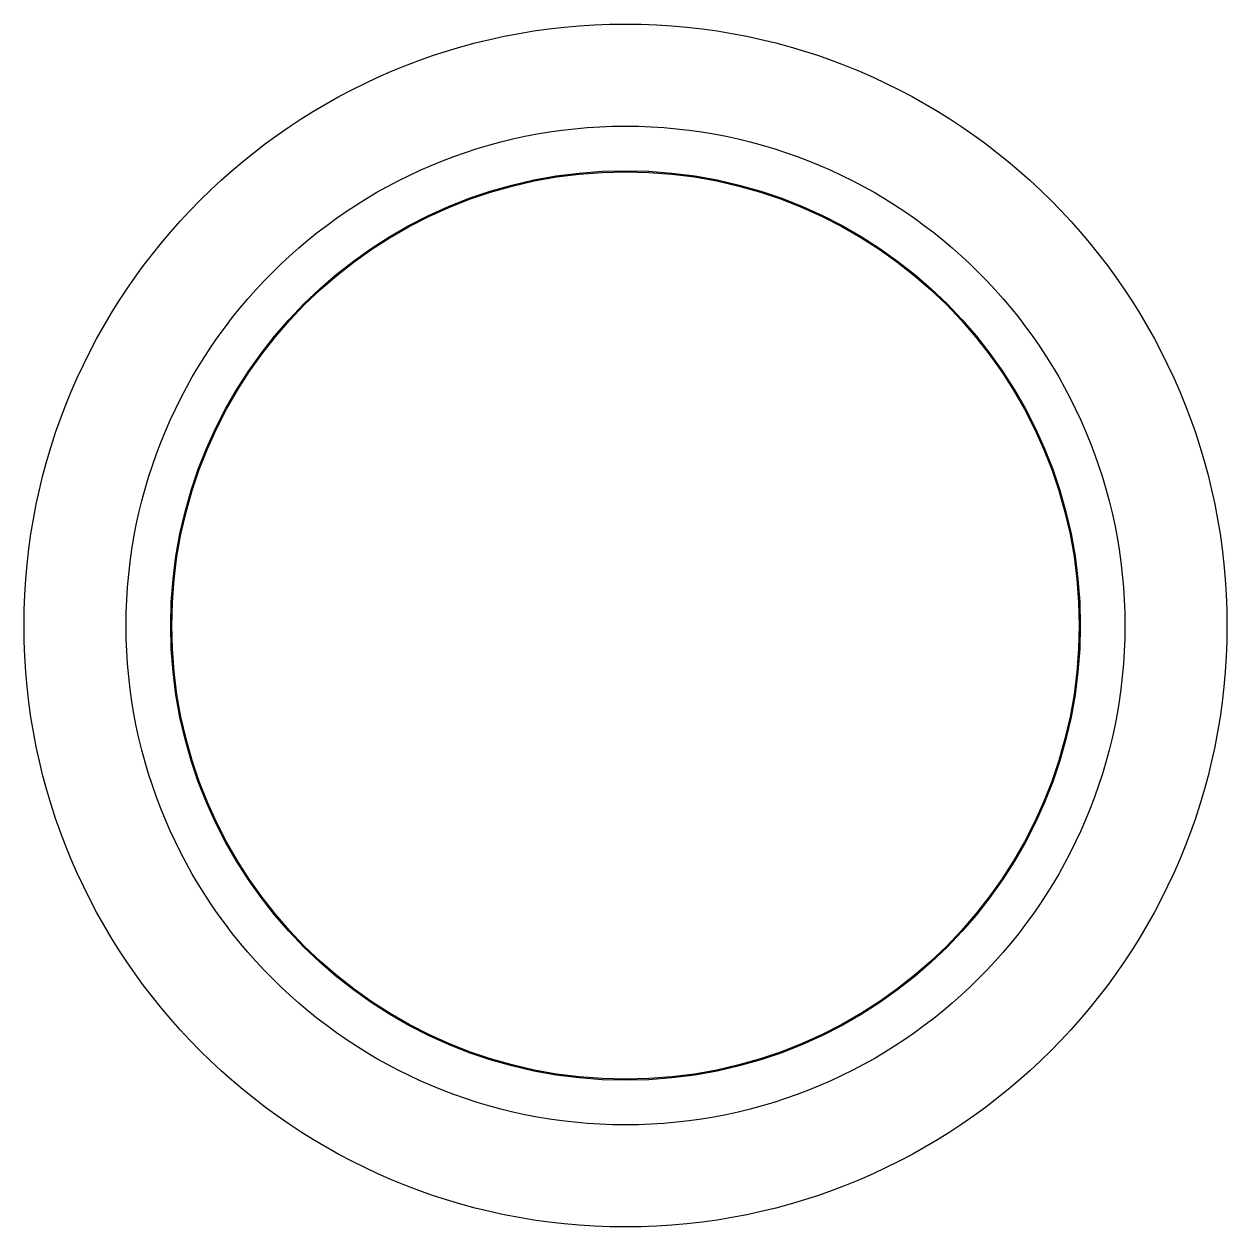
# Model space of a CAD drawing. Header units: inches. Extents: x -1.32 to 1.32, y 1.58 to 4.22.
import ezdxf

# ---------------------------------------------------------------- set-up
doc = ezdxf.new("R2010")
doc.units = ezdxf.units.IN
doc.layers.get('0').update_dxf_attribs({"linetype": 'CONTINUOUS'})

msp = doc.modelspace()

# ---------------------------------------------------------------- linework, layer by layer
for radius in [1.3225, 1.098, 1.098, 1, 0.9977]:
    msp.add_circle((0, 2.9), radius)

doc.saveas('drawing.dxf')
